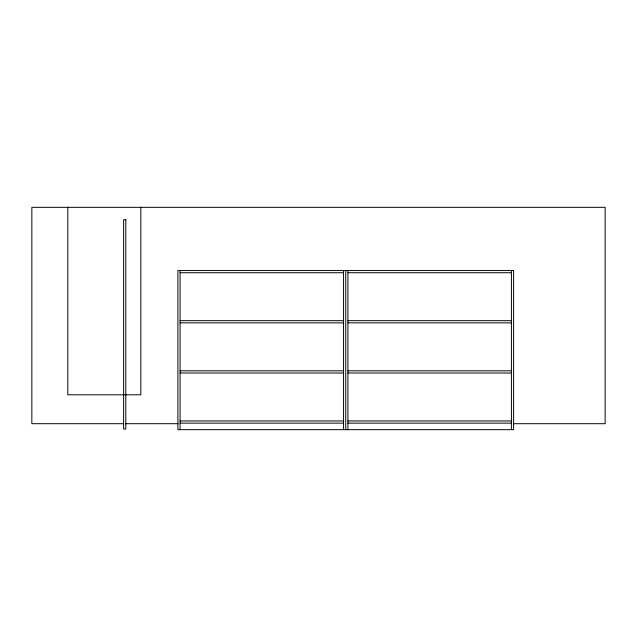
<?xml version="1.0" encoding="UTF-8"?>
<svg xmlns="http://www.w3.org/2000/svg" width="637" height="637" viewBox="0 0 637 637"><rect width="100%" height="100%" fill="white"/><g stroke="black" fill="none" stroke-linecap="round" stroke-linejoin="round"><path stroke-width="0.96" d="M180.08 272.724L343.566 272.724M347.929 272.724L511.415 272.724M180.08 320.682L343.566 320.682M347.929 320.682L511.415 320.682M180.08 322.863L343.566 322.863M347.929 322.863L511.415 322.863M180.08 370.814L343.566 370.814M347.929 370.814L511.415 370.814M180.08 372.995L343.566 372.995M347.929 372.995L511.415 372.995M180.08 420.953L343.566 420.953M347.929 420.953L511.415 420.953M180.08 423.135L343.566 423.135M347.929 423.135L511.415 423.135M123.419 423.693L31.85 423.693L31.85 207.328L605.15 207.328L605.15 423.693L513.581 423.693M125.409 423.693L178.161 423.693M511.415 270.542L511.415 429.672M347.929 270.542L347.929 429.672M345.748 270.542L345.748 429.672M343.566 270.542L343.566 429.672M180.08 270.542L180.08 429.672M140.841 207.328L140.841 394.797L67.817 394.797L67.817 207.328M125.8 219.757L123.618 219.757L123.618 429.027L125.8 429.027L125.8 219.757M513.597 270.542L177.898 270.542L177.898 429.672L513.597 429.672L513.597 270.542"/></g></svg>
